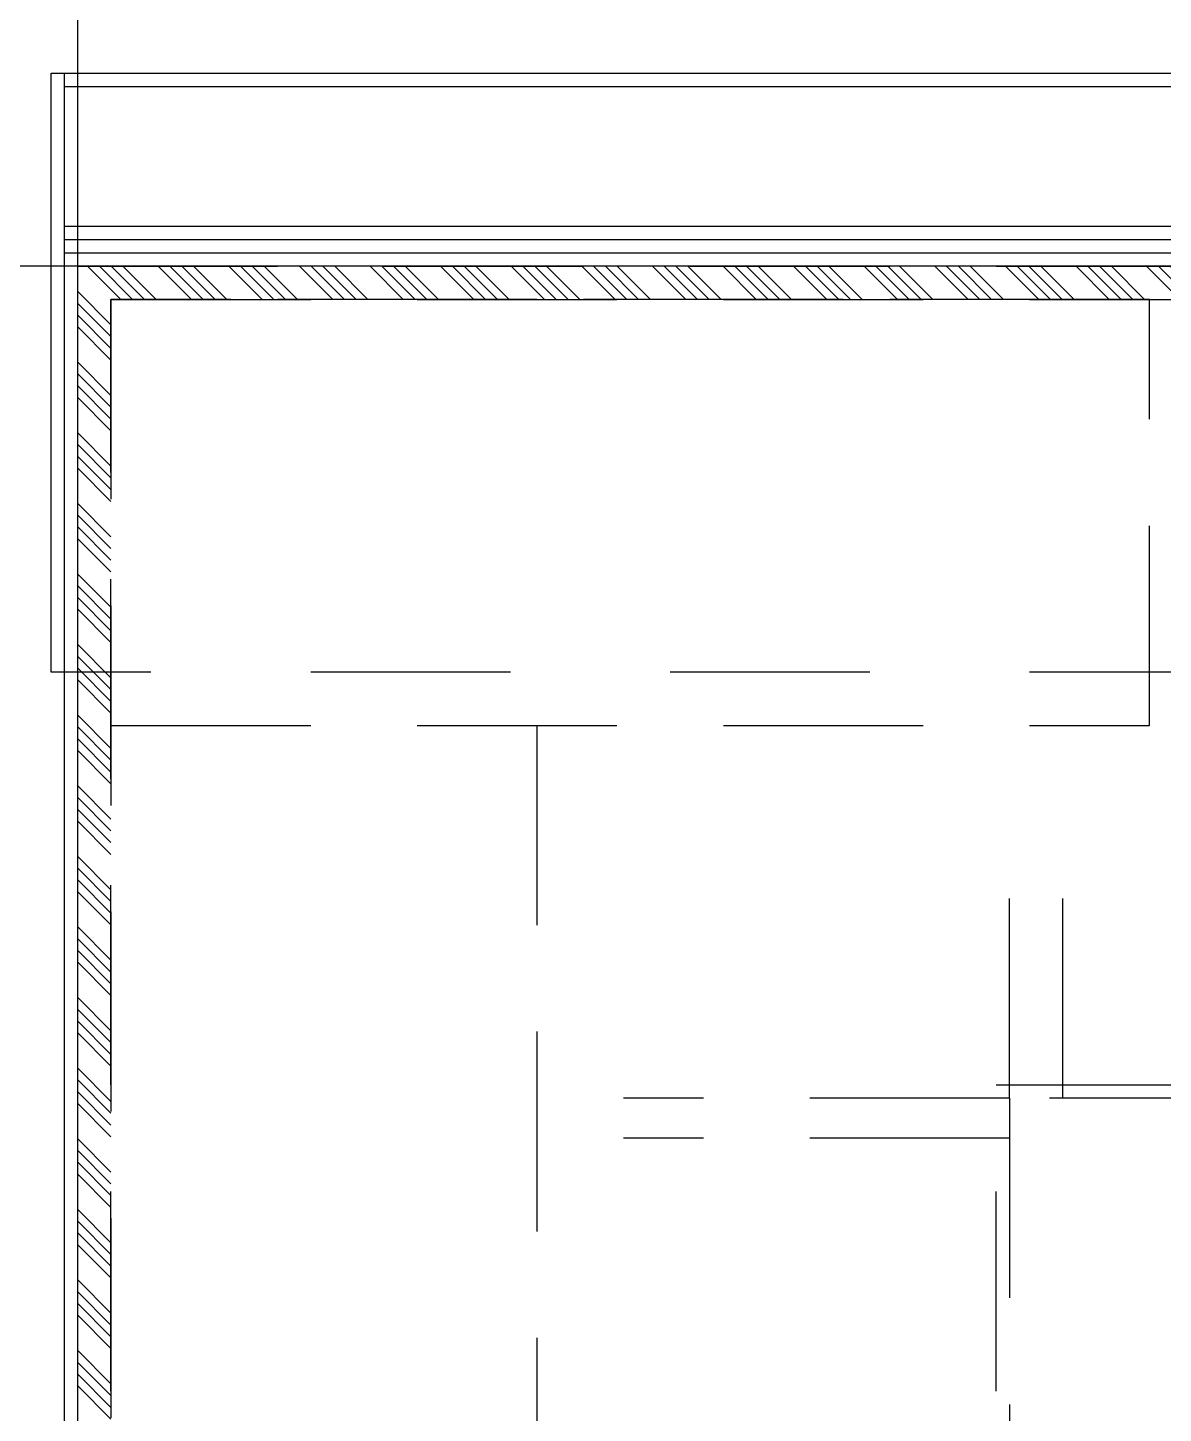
# Model space of a CAD drawing. Header units: millimetres. Extents: x 7086022 to 7120578, y 229555 to 276126.
# Drawn here: x 7106211 to 7107064, y 246333 to 247374 of the extents above; entities that cross this region are included whole.
import ezdxf
from ezdxf.xclip import XClip

# ---------------------------------------------------------------- set-up
doc = ezdxf.new("R2010")
doc.units = ezdxf.units.MM
doc.header["$LTSCALE"] = 100
doc.header["$XCLIPFRAME"] = 2
doc.linetypes.add('ST-DASH', pattern=[2.7, 1.5, -1.2])
doc.linetypes.add('U-84D-EX$0$HID', pattern=[2.3, 1.5, -0.8])
for name, color, linetype in [('BP', 7, 'Continuous'), ('U-84D-EX$0$CON', 2, 'Continuous'), ('U-84D-EX$0$FIN', 5, 'Continuous'), ('U-84D-EX$0$FUR_미설치가구', 8, 'U-84D-EX$0$HID'), ('U-84D-EX$0$INSUL_line', 8, 'Continuous'), ('결로방지', 4, 'ST-DASH')]:
    doc.layers.add(name, color=color, linetype=linetype)
doc.layers.add('U-84D-EX$0$MC', color=152, linetype='Continuous', plot=False)

# ---------------------------------------------------------------- blocks, each defined once
blk = doc.blocks.new('U-84D-EX$0$84D_주방가구_1')
at = {"layer": 'U-84D-EX$0$FUR_미설치가구', "linetype": 'U-84D-EX$0$HID'}
h = blk.add_hatch(dxfattribs=at)
h.set_pattern_fill('ANSI34', color=256, scale=50, angle=180)
h.set_pattern_definition([(225, (-282581.99, -505929.99), (26.5165043, -26.5165043), []), (225, (-282590.83, -505929.99), (26.5165043, -26.5165043), []), (225, (-282599.67, -505929.99), (26.5165043, -26.5165043), []), (225, (-282608.508, -505929.99), (26.5165043, -26.5165043), [])])
h.paths.add_polyline_path([(-25, -4900), (-25, -25), (-3375, -25), (-3375, -910), (-3400, -910), (-3400, 0), (0, 0), (0, -4900)])
for p, q in [((-655, -700), (-655, -410)), ((-625, -700), (-625, -410)), ((-625, -700), (-415, -700)), ((-625, -740), (-415, -740))]:
    blk.add_line(p, q, dxfattribs=at)
for points in [[(-25, -4900), (-25, -25), (-3375, -25), (-3375, -910), (-3400, -910), (-3400, 0), (0, 0), (0, -4900)], [(-3375, -700), (-3375, -25), (-25, -25), (-25, -4110), (-425, -4110), (-425, -2500), (-2280, -2500), (-2280, -1800), (-625, -1800), (-625, -700)], [(-25, -805), (-25, -25), (-345, -25), (-345, -805)]]:
    blk.add_lwpolyline(points, close=True, dxfattribs=at)
for points in [[(-3375, -25), (-345, -25), (-345, -345), (-3375, -345), (-3375, -25)], [(-3375, -690), (-615, -690), (-615, -1810), (-2270, -1810), (-2270, -2490), (-345, -2490)]]:
    blk.add_lwpolyline(points, dxfattribs=at)
blk = doc.blocks.new('U-84D-EX', base_point=(0, 0))
at = {"layer": 'U-84D-EX$0$CON'}
for p, q in [((-3280, -125), (-505, -125)), ((-55, -125), (-55, -3250))]:
    blk.add_line(p, q, dxfattribs=at)
blk.add_lwpolyline([(-505, -125), (-505, -115), (-55, -115), (-55, -125)], dxfattribs=at)
at = {"layer": 'U-84D-EX$0$FIN'}
for p, q in [((-190, -125), (-190, -3375)), ((-180, -125), (-180, -3375))]:
    blk.add_line(p, q, dxfattribs=at)
at = {"layer": 'U-84D-EX$0$INSUL_line'}
for p, q in [((-505, -125), (-55, -125)), ((-170, -125), (-170, -3365)), ((-65, -125), (-65, -3260))]:
    blk.add_line(p, q, dxfattribs=at)
at = {"layer": 'U-84D-EX$0$MC'}
for p, q in [((-200, -5165), (-200, 200)), ((-6215, -135), (200, -135))]:
    blk.add_line(p, q, dxfattribs=at)
blk.add_blockref('U-84D-EX$0$84D_주방가구_1', (-200, -135))

msp = doc.modelspace()

# ---------------------------------------------------------------- block references
at = {"layer": 'BP'}
ref = msp.add_blockref('U-84D-EX', (7106113.1, 247394.9), dxfattribs=dict(at, rotation=90))
XClip(ref).set_block_clipping_path([(324.9999999999, 0), (324.9999999967, -2999.9999999991), (2544.9999999997, -2999.9999999991), (2544.9999999997, -1934.9999999991), (6614.9999999999, -1934.9999999991), (6614.9999999999, -10964.9999999991), (-9540.0000000001, -10964.9999999991), (-9540.0000000001, -17.3253110833)])

# ---------------------------------------------------------------- next in the draw order: linework, layer by layer
at = {"layer": '결로방지'}
msp.add_lwpolyline([(7114428.1, 242984.9), (7114428.1, 243314.9), (7115878.1, 243314.9), (7115878.1, 253569.9), (7112793.1, 253569.9), (7112793.1, 251589.9), (7108553.1, 251589.9), (7108553.1, 250389.9), (7109813.1, 250389.9), (7109813.1, 246889.9), (7106238.1, 246889.9)], dxfattribs=at)

doc.saveas('drawing.dxf')
